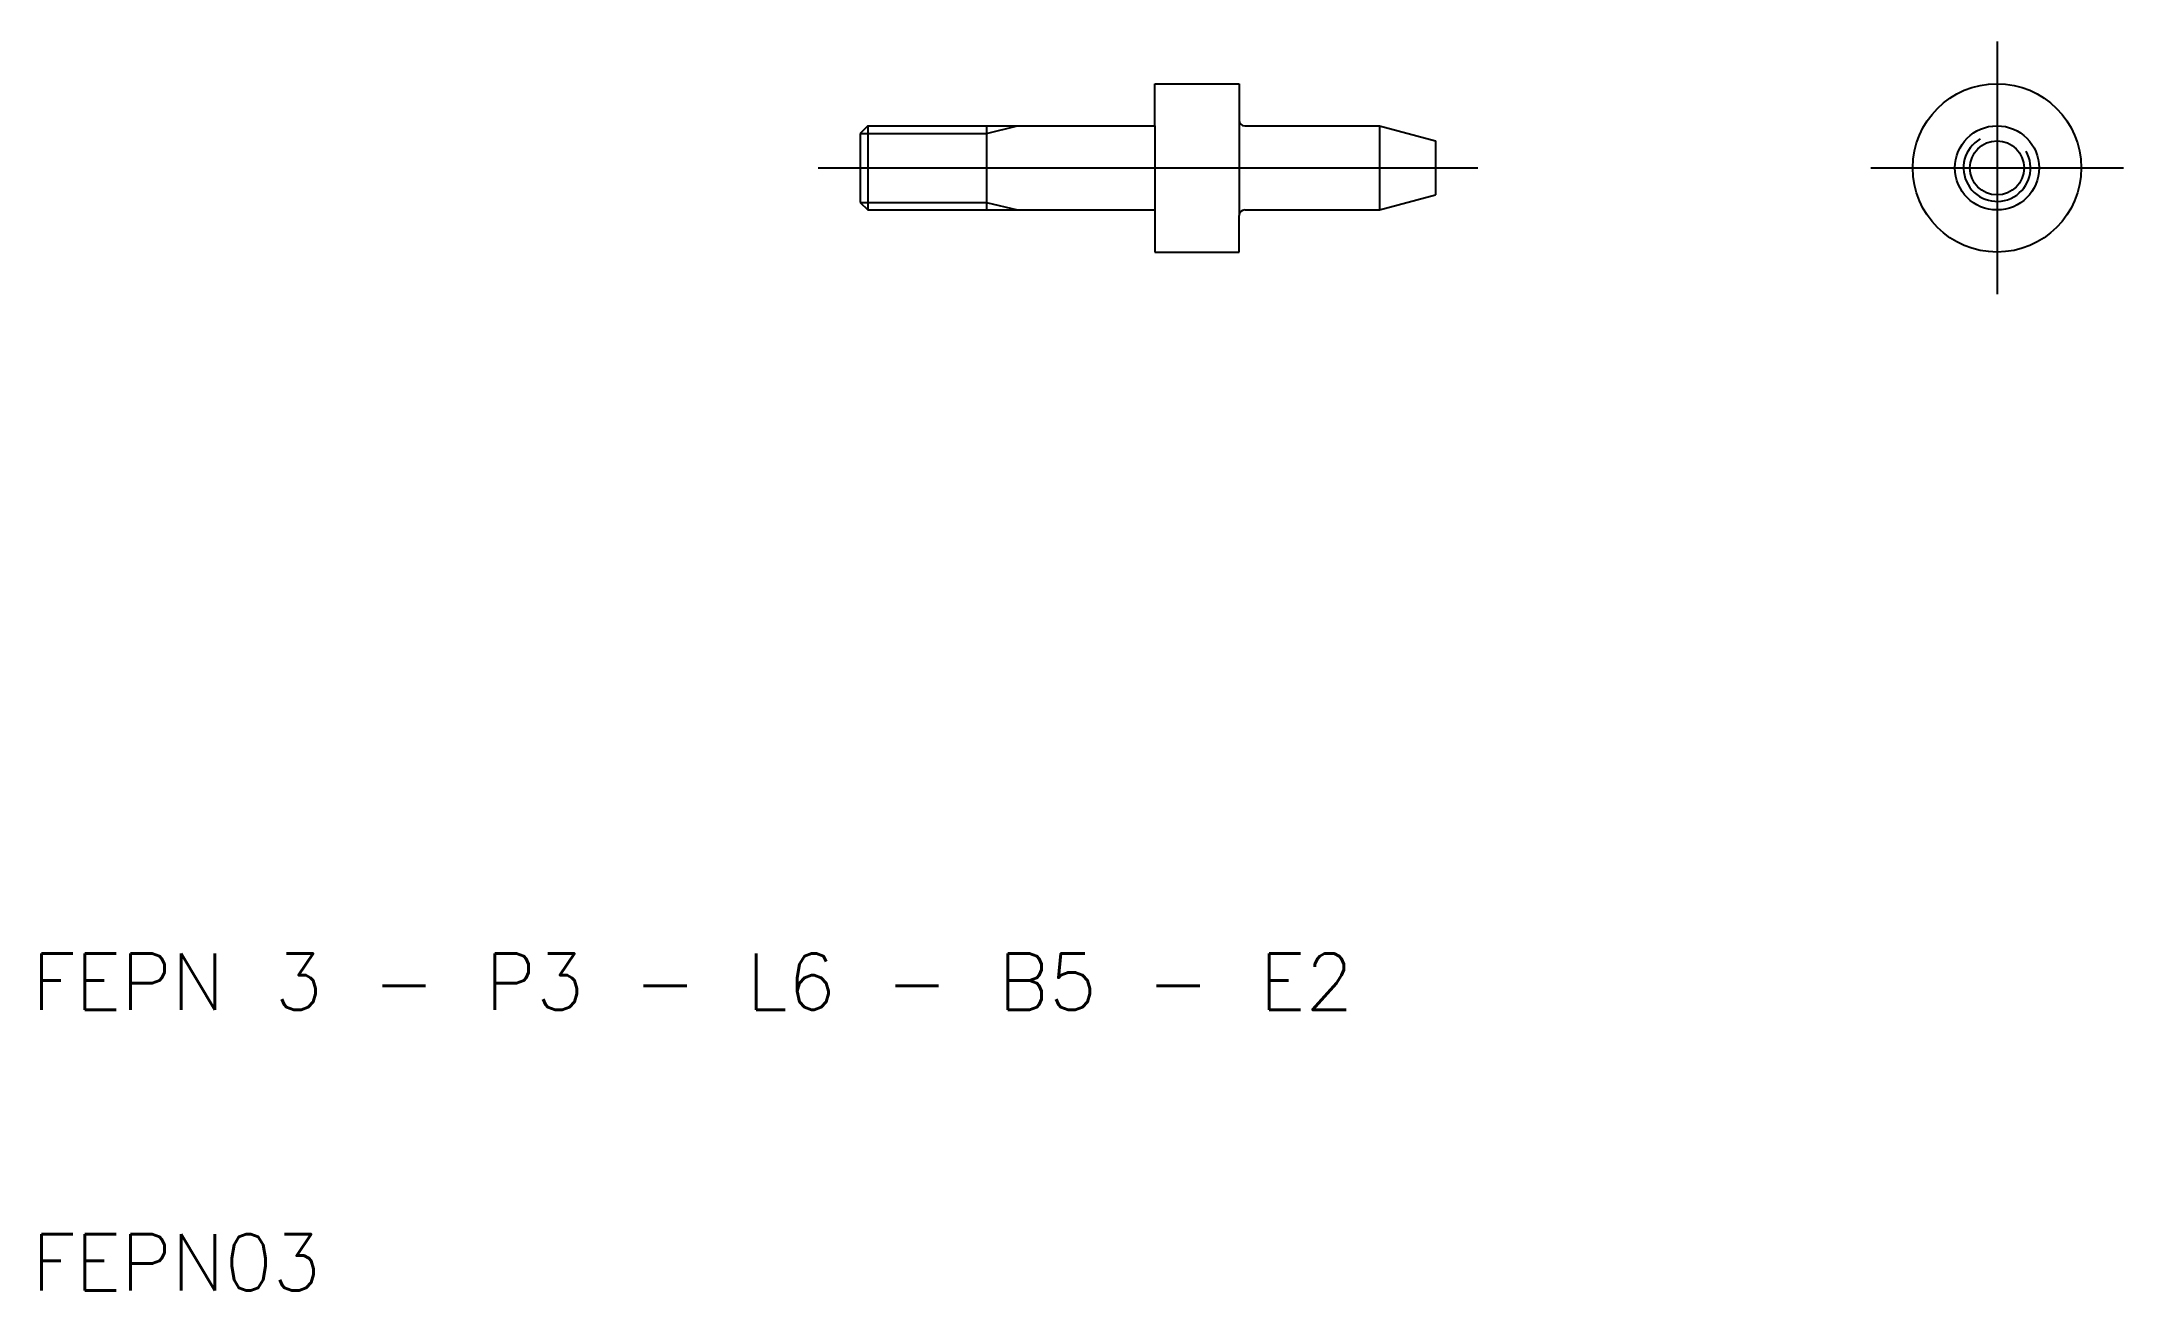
# Model space of a CAD drawing. Extents: x 10.3 to 84.5, y 10 to 54.5.
import ezdxf

# ---------------------------------------------------------------- set-up
doc = ezdxf.new("R2010")
doc.units = 0
doc.linetypes.add('CENTER', pattern=[50.8, 31.75, -6.35, 6.35, -6.35])
doc.linetypes.add('DASHED', pattern=[19.05, 12.7, -6.35])
doc.layers.get('0').update_dxf_attribs({"linetype": 'CONTINUOUS'})
doc.layers.add('CENTER', color=1, linetype='CENTER')
doc.styles.get("Standard").update_dxf_attribs({"font": 'txt.shx', "bigfont": 'extfont.shx'})

msp = doc.modelspace()

# ---------------------------------------------------------------- linework, layer by layer
for p, q in [((50, 53), (53, 53)), ((50, 51.5), (50, 53)), ((53, 53), (53, 51.7)), ((39.77, 51.5), (39.5, 51.23)), ((39.5, 51.23), (39.5, 48.77)), ((39.77, 51.5), (50, 51.5)), ((39.77, 51.5), (39.77, 48.5)), ((44, 51.5), (44, 48.5)), ((50, 51.5), (50, 48.5)), ((53, 51.7), (53, 48.3)), ((53.2, 51.5), (58, 51.5)), ((58, 51.5), (58, 48.5)), ((58, 51.5), (60, 50.964)), ((60, 50.964), (60, 49.036)), ((58, 48.5), (60, 49.036)), ((39.5, 48.77), (39.77, 48.5)), ((39.77, 48.5), (50, 48.5)), ((50, 48.5), (50, 47)), ((53, 47), (53, 48.3)), ((53.2, 48.5), (58, 48.5)), ((50, 47), (53, 47))]:
    msp.add_line(p, q)
at = {"color": 3, "linetype": 'CONTINUOUS'}
for p, q in [((39.5, 51.23), (44, 51.23)), ((39.5, 48.77), (44, 48.77))]:
    msp.add_line(p, q, dxfattribs=at)
at = {"color": 3}
for p, q in [((44, 51.23), (45.103, 51.5)), ((44, 48.77), (45.103, 48.5))]:
    msp.add_line(p, q, dxfattribs=at)
for radius in [3, 1.5, 0.964]:
    msp.add_circle((80, 50), radius)
at = {"color": 3, "linetype": 'DASHED'}
msp.add_circle((80, 50), 1.5, dxfattribs=at)
for centre, start, end in [((53.2, 51.7), 180, 270), ((53.2, 48.3), 90, 180)]:
    msp.add_arc(centre, 0.2, start, end)
msp.add_arc((80, 50), 1.194, 120, 30, dxfattribs=at)
at = {"layer": 'CENTER', "color": 1, "linetype": 'CENTER'}
for p, q in [((80, 54.5), (80, 45.5)), ((38, 50), (61.5, 50)), ((75.5, 50), (84.5, 50))]:
    msp.add_line(p, q, dxfattribs=at)

# ---------------------------------------------------------------- texts
for s, p in [('FEPN 3 - P3 - L6 - B5 - E2', (10, 20)), ('FEPN03', (10, 10))]:
    msp.add_text(s, height=2).set_placement(p)

doc.saveas('drawing.dxf')
